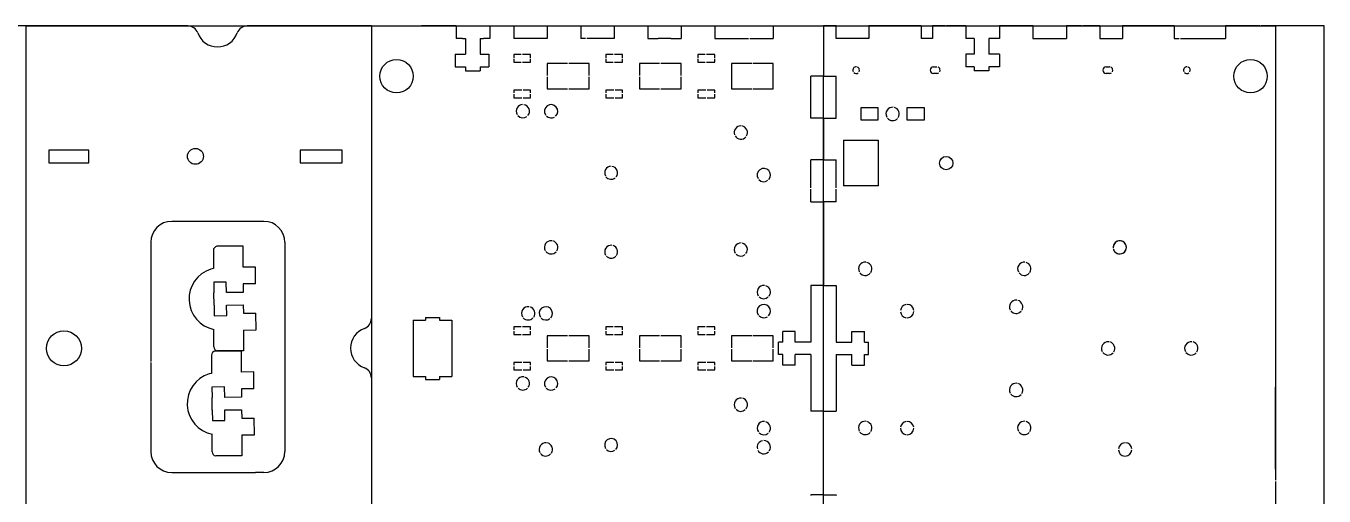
# Model space of a CAD drawing. Header units: centimetres. Extents: x 2209.6 to 2271.7, y 2362.7 to 2417.2.
# Drawn here: x 2240.64 to 2271.65, y 2406 to 2417.22 of the extents above; entities that cross this region are included whole.
import ezdxf

# ---------------------------------------------------------------- set-up
doc = ezdxf.new("R2010")
doc.units = ezdxf.units.CM

msp = doc.modelspace()

# ---------------------------------------------------------------- linework, layer by layer
for p, q in [((2240.646, 2417.224), (2239.491, 2417.224)), ((2240.646, 2401.823), (2240.646, 2417.224)), ((2244.514, 2417.224), (2240.646, 2417.224)), ((2240.646, 2416.209), (2240.646, 2417.224)), ((2248.896, 2417.224), (2245.928, 2417.224)), ((2250.922, 2417.224), (2250.096, 2417.224)), ((2250.922, 2417.224), (2250.922, 2416.924)), ((2251.722, 2417.224), (2251.722, 2416.924)), ((2262.03, 2417.224), (2260.782, 2417.224)), ((2260.782, 2417.224), (2260.782, 2416.924)), ((2262.03, 2417.224), (2262.03, 2416.924)), ((2266.836, 2417.224), (2266.835, 2416.924)), ((2268.071, 2417.224), (2266.836, 2417.224)), ((2268.071, 2417.224), (2268.071, 2416.924)), ((2271.652, 2417.224), (2270.496, 2417.224)), ((2271.652, 2401.823), (2271.652, 2417.224)), ((2251.072, 2416.924), (2251.147, 2416.924)), ((2251.496, 2416.924), (2251.572, 2416.924)), ((2256.046, 2416.924), (2255.746, 2416.924)), ((2268.071, 2416.924), (2268.189, 2416.924)), ((2259.696, 2415.024), (2259.696, 2416.024)), ((2259.696, 2414.024), (2259.696, 2415.024)), ((2259.696, 2413.024), (2259.696, 2414.024)), ((2259.396, 2413.024), (2259.696, 2413.024)), ((2259.696, 2413.024), (2259.696, 2411.024)), ((2259.996, 2413.024), (2259.696, 2413.024)), ((2259.696, 2411.024), (2259.696, 2413.024)), ((2245.121, 2411.863), (2245.121, 2411.431)), ((2245.831, 2411.962), (2245.206, 2411.962)), ((2245.831, 2411.462), (2245.831, 2411.962)), ((2248.896, 2411.406), (2248.896, 2410.236)), ((2259.396, 2411.024), (2259.396, 2409.674)), ((2259.696, 2408.024), (2259.696, 2411.024)), ((2259.996, 2411.024), (2259.996, 2409.674)), ((2245.133, 2409.561), (2245.133, 2409.975)), ((2245.843, 2409.962), (2245.843, 2409.462)), ((2245.079, 2409.359), (2245.079, 2408.927)), ((2245.789, 2409.458), (2245.165, 2409.458)), ((2245.843, 2409.462), (2245.219, 2409.462)), ((2245.789, 2408.958), (2245.789, 2409.458)), ((2259.396, 2409.374), (2259.396, 2408.024)), ((2259.996, 2409.374), (2259.996, 2408.024)), ((2240.646, 2403.233), (2240.646, 2409.192)), ((2270.496, 2406.643), (2270.496, 2408.594)), ((2259.696, 2406.024), (2259.696, 2408.024)), ((2259.696, 2406.024), (2259.696, 2408.024)), ((2245.091, 2407.057), (2245.091, 2407.471)), ((2245.801, 2407.458), (2245.801, 2406.958)), ((2245.801, 2406.958), (2245.177, 2406.958)), ((2259.696, 2406.024), (2259.396, 2406.024)), ((2259.696, 2406.024), (2259.996, 2406.024)), ((2259.696, 2405.024), (2259.696, 2406.024))]:
    msp.add_line(p, q)
at = {"color": 7, "linetype": 'Continuous', "lineweight": 25}
for p, q in [((2248.896, 2417.224), (2248.896, 2401.824)), ((2248.896, 2417.224), (2248.896, 2417.224)), ((2248.896, 2417.224), (2250.096, 2417.224)), ((2251.722, 2417.224), (2252.296, 2417.224)), ((2252.296, 2417.224), (2252.296, 2416.924)), ((2253.096, 2417.224), (2253.096, 2416.924)), ((2253.096, 2417.224), (2253.896, 2417.224)), ((2253.896, 2417.224), (2253.896, 2416.924)), ((2254.696, 2417.224), (2254.696, 2416.924)), ((2254.696, 2417.224), (2255.496, 2417.224)), ((2255.496, 2417.224), (2255.496, 2416.924)), ((2256.296, 2417.224), (2256.296, 2416.924)), ((2256.296, 2417.224), (2257.096, 2417.224)), ((2257.096, 2417.224), (2257.096, 2416.924)), ((2258.496, 2417.224), (2258.496, 2416.924)), ((2258.496, 2417.224), (2259.696, 2417.224)), ((2259.696, 2417.224), (2259.696, 2416.024)), ((2259.996, 2417.224), (2259.696, 2417.224)), ((2259.996, 2416.924), (2259.996, 2417.224)), ((2262.6, 2417.224), (2262.296, 2417.224)), ((2262.296, 2417.224), (2262.296, 2416.924)), ((2263.096, 2417.224), (2262.63, 2417.224)), ((2263.096, 2417.224), (2263.096, 2416.924)), ((2264.696, 2417.224), (2263.896, 2417.224)), ((2263.896, 2417.224), (2263.896, 2416.924)), ((2264.696, 2417.224), (2264.696, 2416.924)), ((2265.862, 2417.224), (2265.496, 2417.224)), ((2265.496, 2417.224), (2265.496, 2416.924)), ((2266.296, 2417.224), (2265.892, 2417.224)), ((2266.296, 2417.224), (2266.296, 2416.924)), ((2270.12, 2417.224), (2269.296, 2417.224)), ((2269.296, 2417.224), (2269.296, 2416.924)), ((2270.496, 2417.224), (2270.15, 2417.224)), ((2270.496, 2417.224), (2270.496, 2406.373)), ((2251.072, 2416.924), (2250.922, 2416.924)), ((2251.147, 2416.924), (2251.147, 2416.549)), ((2251.496, 2416.924), (2251.496, 2416.549)), ((2251.722, 2416.924), (2251.572, 2416.924)), ((2253.096, 2416.924), (2252.296, 2416.924)), ((2254.014, 2416.924), (2253.896, 2416.924)), ((2254.696, 2416.924), (2254.044, 2416.924)), ((2255.496, 2416.924), (2255.746, 2416.924)), ((2256.046, 2416.924), (2256.296, 2416.924)), ((2257.096, 2416.924), (2257.902, 2416.924)), ((2257.932, 2416.924), (2258.496, 2416.924)), ((2260.782, 2416.924), (2259.996, 2416.924)), ((2262.296, 2416.924), (2262.03, 2416.924)), ((2263.297, 2416.924), (2263.096, 2416.924)), ((2263.297, 2416.924), (2263.297, 2416.549)), ((2263.896, 2416.924), (2263.647, 2416.924)), ((2263.647, 2416.924), (2263.647, 2416.549)), ((2264.696, 2416.924), (2265.496, 2416.924)), ((2266.296, 2416.924), (2266.835, 2416.924)), ((2268.219, 2416.924), (2269.296, 2416.924)), ((2263.096, 2416.549), (2263.096, 2416.249)), ((2263.297, 2416.549), (2263.096, 2416.549)), ((2263.896, 2416.549), (2263.647, 2416.549)), ((2263.896, 2416.549), (2263.896, 2416.249)), ((2240.646, 2409.192), (2240.646, 2416.209)), ((2263.297, 2416.249), (2263.096, 2416.249)), ((2263.297, 2416.249), (2263.297, 2416.151)), ((2263.647, 2416.151), (2263.297, 2416.151)), ((2263.896, 2416.249), (2263.647, 2416.249)), ((2263.647, 2416.249), (2263.647, 2416.151)), ((2259.696, 2416.024), (2259.396, 2416.024)), ((2259.396, 2415.024), (2259.396, 2416.024)), ((2259.696, 2416.024), (2259.996, 2416.024)), ((2259.996, 2415.024), (2259.996, 2416.024)), ((2259.696, 2415.024), (2259.396, 2415.024)), ((2259.696, 2415.024), (2259.696, 2414.024)), ((2259.696, 2415.024), (2259.996, 2415.024)), ((2259.696, 2414.024), (2259.396, 2414.024)), ((2259.396, 2413.359), (2259.396, 2414.024)), ((2259.696, 2414.024), (2259.996, 2414.024)), ((2259.996, 2413.359), (2259.996, 2414.024)), ((2259.396, 2413.024), (2259.396, 2413.329)), ((2259.996, 2413.024), (2259.996, 2413.329)), ((2259.696, 2411.024), (2259.396, 2411.024)), ((2259.696, 2411.024), (2259.996, 2411.024)), ((2259.396, 2410.024), (2259.396, 2409.671)), ((2259.996, 2410.024), (2259.996, 2409.671)), ((2259.396, 2409.674), (2259.021, 2409.674)), ((2259.996, 2409.674), (2260.371, 2409.674)), ((2259.396, 2409.374), (2259.021, 2409.374)), ((2259.396, 2409.374), (2259.396, 2409.024)), ((2259.996, 2409.374), (2259.996, 2409.024)), ((2259.996, 2409.374), (2260.371, 2409.374)), ((2259.696, 2408.024), (2259.396, 2408.024)), ((2259.696, 2408.024), (2259.996, 2408.024)), ((2259.396, 2406.024), (2259.396, 2406.012)), ((2259.996, 2406.024), (2259.996, 2406.012))]:
    msp.add_line(p, q, dxfattribs=at)
at = {"color": 1, "linetype": 'Continuous', "lineweight": 25}
for p, q in [((2250.897, 2416.549), (2251.147, 2416.549)), ((2250.897, 2416.549), (2250.897, 2416.249)), ((2251.496, 2416.549), (2251.697, 2416.549)), ((2251.697, 2416.549), (2251.697, 2416.249)), ((2252.472, 2416.539), (2252.296, 2416.539)), ((2252.296, 2416.539), (2252.296, 2416.466)), ((2252.296, 2416.436), (2252.296, 2416.359)), ((2252.696, 2416.539), (2252.502, 2416.539)), ((2252.696, 2416.466), (2252.696, 2416.539)), ((2252.696, 2416.359), (2252.696, 2416.436)), ((2254.672, 2416.539), (2254.496, 2416.539)), ((2254.496, 2416.539), (2254.496, 2416.466)), ((2254.496, 2416.436), (2254.496, 2416.359)), ((2254.896, 2416.539), (2254.702, 2416.539)), ((2254.896, 2416.466), (2254.896, 2416.539)), ((2254.896, 2416.359), (2254.896, 2416.436)), ((2256.872, 2416.539), (2256.696, 2416.539)), ((2256.696, 2416.539), (2256.696, 2416.466)), ((2256.696, 2416.436), (2256.696, 2416.359)), ((2257.096, 2416.539), (2256.902, 2416.539)), ((2257.096, 2416.466), (2257.096, 2416.539)), ((2257.096, 2416.359), (2257.096, 2416.436)), ((2250.897, 2416.249), (2251.147, 2416.249)), ((2251.147, 2416.249), (2251.147, 2416.151)), ((2251.147, 2416.151), (2251.496, 2416.151)), ((2251.496, 2416.249), (2251.496, 2416.151)), ((2251.496, 2416.249), (2251.697, 2416.249)), ((2252.296, 2416.359), (2252.472, 2416.359)), ((2252.502, 2416.359), (2252.696, 2416.359)), ((2253.581, 2416.324), (2253.096, 2416.324)), ((2253.096, 2416.324), (2253.096, 2416.039)), ((2254.096, 2416.324), (2253.611, 2416.324)), ((2254.096, 2416.039), (2254.096, 2416.324)), ((2254.496, 2416.359), (2254.672, 2416.359)), ((2254.702, 2416.359), (2254.896, 2416.359)), ((2255.781, 2416.324), (2255.296, 2416.324)), ((2255.296, 2416.324), (2255.296, 2416.039)), ((2256.296, 2416.324), (2255.811, 2416.324)), ((2256.296, 2416.039), (2256.296, 2416.324)), ((2256.696, 2416.359), (2256.872, 2416.359)), ((2256.902, 2416.359), (2257.096, 2416.359)), ((2257.987, 2416.324), (2257.496, 2416.324)), ((2257.496, 2416.324), (2257.496, 2416.035)), ((2258.496, 2416.324), (2258.006, 2416.324)), ((2258.496, 2416.035), (2258.496, 2416.324)), ((2253.096, 2416.009), (2253.096, 2415.724)), ((2254.096, 2415.724), (2254.096, 2416.009)), ((2255.296, 2416.009), (2255.296, 2415.724)), ((2256.296, 2415.724), (2256.296, 2416.009)), ((2257.496, 2416.024), (2257.496, 2415.724)), ((2258.496, 2415.724), (2258.496, 2416.024)), ((2252.296, 2415.689), (2252.296, 2415.624)), ((2252.488, 2415.689), (2252.296, 2415.689)), ((2252.296, 2415.594), (2252.296, 2415.509)), ((2252.296, 2415.509), (2252.488, 2415.509)), ((2252.696, 2415.689), (2252.518, 2415.689)), ((2252.518, 2415.509), (2252.696, 2415.509)), ((2252.696, 2415.624), (2252.696, 2415.689)), ((2252.696, 2415.509), (2252.696, 2415.594)), ((2253.096, 2415.724), (2253.581, 2415.724)), ((2253.611, 2415.724), (2254.096, 2415.724)), ((2254.496, 2415.689), (2254.496, 2415.624)), ((2254.688, 2415.689), (2254.496, 2415.689)), ((2254.496, 2415.594), (2254.496, 2415.509)), ((2254.496, 2415.509), (2254.688, 2415.509)), ((2254.896, 2415.689), (2254.718, 2415.689)), ((2254.718, 2415.509), (2254.896, 2415.509)), ((2254.896, 2415.624), (2254.896, 2415.689)), ((2254.896, 2415.509), (2254.896, 2415.594)), ((2255.296, 2415.724), (2255.781, 2415.724)), ((2255.811, 2415.724), (2256.296, 2415.724)), ((2256.696, 2415.689), (2256.696, 2415.624)), ((2256.888, 2415.689), (2256.696, 2415.689)), ((2256.696, 2415.594), (2256.696, 2415.509)), ((2256.696, 2415.509), (2256.888, 2415.509)), ((2257.096, 2415.689), (2256.918, 2415.689)), ((2256.918, 2415.509), (2257.096, 2415.509)), ((2257.096, 2415.624), (2257.096, 2415.689)), ((2257.096, 2415.509), (2257.096, 2415.594)), ((2257.496, 2415.724), (2257.987, 2415.724)), ((2258.006, 2415.724), (2258.496, 2415.724)), ((2260.596, 2414.974), (2260.596, 2415.274)), ((2260.596, 2415.274), (2260.996, 2415.274)), ((2260.996, 2415.274), (2260.996, 2414.974)), ((2261.696, 2414.974), (2261.696, 2415.274)), ((2261.696, 2415.274), (2262.096, 2415.274)), ((2262.096, 2415.274), (2262.096, 2414.974)), ((2260.996, 2414.974), (2260.596, 2414.974)), ((2262.096, 2414.974), (2261.696, 2414.974)), ((2242.146, 2414.259), (2241.188, 2414.259)), ((2241.188, 2414.259), (2241.188, 2413.959)), ((2242.146, 2413.959), (2242.146, 2414.259)), ((2248.197, 2414.259), (2247.197, 2414.259)), ((2247.197, 2414.259), (2247.197, 2413.959)), ((2248.197, 2413.959), (2248.197, 2414.259)), ((2260.176, 2414.498), (2260.701, 2414.498)), ((2241.188, 2413.959), (2242.146, 2413.959)), ((2247.197, 2413.959), (2248.197, 2413.959)), ((2260.701, 2413.404), (2260.176, 2413.404)), ((2246.127, 2412.558), (2244.127, 2412.558)), ((2243.627, 2412.058), (2243.627, 2409.214)), ((2246.126, 2411.465), (2245.831, 2411.462)), ((2246.131, 2411.065), (2246.126, 2411.465)), ((2245.121, 2411.431), (2245.062, 2411.418)), ((2245.43, 2411.108), (2245.13, 2411.104)), ((2245.13, 2411.104), (2245.133, 2410.854)), ((2245.433, 2410.858), (2245.43, 2411.108)), ((2245.833, 2410.862), (2245.433, 2410.858)), ((2246.131, 2411.065), (2245.831, 2411.062)), ((2245.831, 2411.062), (2245.833, 2410.862)), ((2245.137, 2410.554), (2245.139, 2410.304)), ((2245.436, 2410.558), (2245.836, 2410.562)), ((2245.439, 2410.308), (2245.436, 2410.558)), ((2245.836, 2410.562), (2245.839, 2410.362)), ((2245.139, 2410.304), (2245.439, 2410.308)), ((2245.839, 2410.362), (2246.139, 2410.366)), ((2246.143, 2409.966), (2246.139, 2410.366)), ((2249.896, 2410.199), (2249.896, 2408.849)), ((2249.896, 2410.199), (2250.191, 2410.199)), ((2250.191, 2410.264), (2250.521, 2410.264)), ((2250.191, 2410.264), (2250.191, 2410.199)), ((2250.521, 2410.264), (2250.521, 2410.199)), ((2250.521, 2410.199), (2250.816, 2410.199)), ((2250.816, 2410.199), (2250.816, 2408.849)), ((2245.843, 2409.962), (2246.143, 2409.966)), ((2252.472, 2410.039), (2252.296, 2410.039)), ((2252.296, 2410.039), (2252.296, 2409.966)), ((2252.296, 2409.936), (2252.296, 2409.859)), ((2252.696, 2410.039), (2252.502, 2410.039)), ((2252.696, 2409.966), (2252.696, 2410.039)), ((2252.696, 2409.859), (2252.696, 2409.936)), ((2254.672, 2410.039), (2254.496, 2410.039)), ((2254.496, 2410.039), (2254.496, 2409.966)), ((2254.496, 2409.936), (2254.496, 2409.859)), ((2254.896, 2410.039), (2254.702, 2410.039)), ((2254.896, 2409.966), (2254.896, 2410.039)), ((2254.896, 2409.859), (2254.896, 2409.936)), ((2256.696, 2410.039), (2256.696, 2409.966)), ((2256.872, 2410.039), (2256.696, 2410.039)), ((2256.696, 2409.936), (2256.696, 2409.859)), ((2257.096, 2410.039), (2256.902, 2410.039)), ((2257.096, 2409.966), (2257.096, 2410.039)), ((2257.096, 2409.859), (2257.096, 2409.936)), ((2259.021, 2409.924), (2258.721, 2409.924)), ((2258.721, 2409.674), (2258.721, 2409.924)), ((2259.021, 2409.674), (2259.021, 2409.924)), ((2260.371, 2409.674), (2260.371, 2409.924)), ((2260.371, 2409.924), (2260.671, 2409.924)), ((2260.671, 2409.674), (2260.671, 2409.924)), ((2252.296, 2409.859), (2252.472, 2409.859)), ((2252.502, 2409.859), (2252.696, 2409.859)), ((2253.581, 2409.824), (2253.096, 2409.824)), ((2253.096, 2409.824), (2253.096, 2409.539)), ((2254.096, 2409.824), (2253.611, 2409.824)), ((2254.096, 2409.539), (2254.096, 2409.824)), ((2254.496, 2409.859), (2254.672, 2409.859)), ((2254.702, 2409.859), (2254.896, 2409.859)), ((2255.781, 2409.824), (2255.296, 2409.824)), ((2255.296, 2409.824), (2255.296, 2409.539)), ((2256.296, 2409.824), (2255.811, 2409.824)), ((2256.296, 2409.539), (2256.296, 2409.824)), ((2256.696, 2409.859), (2256.872, 2409.859)), ((2256.902, 2409.859), (2257.096, 2409.859)), ((2257.496, 2409.824), (2257.496, 2409.539)), ((2257.981, 2409.824), (2257.496, 2409.824)), ((2258.496, 2409.824), (2258.011, 2409.824)), ((2258.496, 2409.539), (2258.496, 2409.824)), ((2258.721, 2409.674), (2258.623, 2409.674)), ((2258.623, 2409.374), (2258.623, 2409.674)), ((2260.671, 2409.674), (2260.769, 2409.674)), ((2260.769, 2409.374), (2260.769, 2409.674)), ((2253.096, 2409.509), (2253.096, 2409.224)), ((2254.096, 2409.224), (2254.096, 2409.509)), ((2255.296, 2409.509), (2255.296, 2409.224)), ((2256.296, 2409.224), (2256.296, 2409.509)), ((2257.496, 2409.509), (2257.496, 2409.224)), ((2258.496, 2409.224), (2258.496, 2409.509)), ((2258.721, 2409.374), (2258.623, 2409.374)), ((2258.721, 2409.124), (2258.721, 2409.374)), ((2259.021, 2409.124), (2259.021, 2409.374)), ((2260.371, 2409.124), (2260.371, 2409.374)), ((2260.671, 2409.374), (2260.769, 2409.374)), ((2260.671, 2409.124), (2260.671, 2409.374)), ((2243.627, 2409.184), (2243.627, 2407.058)), ((2246.084, 2408.961), (2245.789, 2408.958)), ((2246.089, 2408.561), (2246.084, 2408.961)), ((2252.296, 2409.189), (2252.296, 2409.124)), ((2252.488, 2409.189), (2252.296, 2409.189)), ((2252.296, 2409.094), (2252.296, 2409.009)), ((2252.296, 2409.009), (2252.488, 2409.009)), ((2252.696, 2409.189), (2252.518, 2409.189)), ((2252.518, 2409.009), (2252.696, 2409.009)), ((2252.696, 2409.124), (2252.696, 2409.189)), ((2252.696, 2409.009), (2252.696, 2409.094)), ((2253.096, 2409.224), (2253.581, 2409.224)), ((2253.611, 2409.224), (2254.096, 2409.224)), ((2254.496, 2409.189), (2254.496, 2409.124)), ((2254.688, 2409.189), (2254.496, 2409.189)), ((2254.496, 2409.094), (2254.496, 2409.009)), ((2254.496, 2409.009), (2254.688, 2409.009)), ((2254.896, 2409.189), (2254.718, 2409.189)), ((2254.718, 2409.009), (2254.896, 2409.009)), ((2254.896, 2409.124), (2254.896, 2409.189)), ((2254.896, 2409.009), (2254.896, 2409.094)), ((2255.296, 2409.224), (2255.781, 2409.224)), ((2255.811, 2409.224), (2256.296, 2409.224)), ((2256.888, 2409.189), (2256.696, 2409.189)), ((2256.696, 2409.189), (2256.696, 2409.124)), ((2256.696, 2409.094), (2256.696, 2409.009)), ((2256.696, 2409.009), (2256.888, 2409.009)), ((2257.096, 2409.189), (2256.918, 2409.189)), ((2256.918, 2409.009), (2257.096, 2409.009)), ((2257.096, 2409.124), (2257.096, 2409.189)), ((2257.096, 2409.009), (2257.096, 2409.094)), ((2257.496, 2409.224), (2257.981, 2409.224)), ((2258.011, 2409.224), (2258.496, 2409.224)), ((2259.021, 2409.124), (2258.721, 2409.124)), ((2260.371, 2409.124), (2260.671, 2409.124)), ((2245.079, 2408.927), (2245.02, 2408.914)), ((2249.896, 2408.849), (2250.191, 2408.849)), ((2250.191, 2408.849), (2250.191, 2408.784)), ((2250.191, 2408.784), (2250.521, 2408.784)), ((2250.521, 2408.849), (2250.521, 2408.784)), ((2250.521, 2408.849), (2250.816, 2408.849)), ((2245.388, 2408.603), (2245.088, 2408.6)), ((2245.088, 2408.6), (2245.091, 2408.35)), ((2245.391, 2408.353), (2245.388, 2408.603)), ((2245.791, 2408.358), (2245.391, 2408.353)), ((2246.089, 2408.561), (2245.789, 2408.558)), ((2245.789, 2408.558), (2245.791, 2408.358)), ((2245.095, 2408.05), (2245.098, 2407.8)), ((2245.395, 2408.053), (2245.795, 2408.058)), ((2245.398, 2407.803), (2245.395, 2408.053)), ((2245.795, 2408.058), (2245.797, 2407.858)), ((2245.098, 2407.8), (2245.398, 2407.803)), ((2245.797, 2407.858), (2246.097, 2407.861)), ((2246.101, 2407.461), (2246.097, 2407.861)), ((2245.801, 2407.458), (2246.101, 2407.461)), ((2244.127, 2406.558), (2246.127, 2406.558))]:
    msp.add_line(p, q, dxfattribs=at)
at = {"color": 1}
for p, q in [((2262.322, 2416.249), (2262.402, 2416.249)), ((2262.402, 2416.089), (2262.322, 2416.089)), ((2266.446, 2416.249), (2266.526, 2416.249)), ((2266.526, 2416.089), (2266.446, 2416.089)), ((2260.176, 2414.498), (2260.176, 2413.404)), ((2260.701, 2414.498), (2261.001, 2414.498)), ((2261.001, 2414.498), (2261.001, 2413.404)), ((2261.001, 2413.404), (2260.701, 2413.404)), ((2246.327, 2412.558), (2246.127, 2412.558)), ((2246.827, 2412.058), (2246.827, 2407.058)), ((2245.137, 2410.554), (2245.133, 2410.854)), ((2245.095, 2408.05), (2245.091, 2408.35)), ((2246.327, 2406.558), (2246.127, 2406.558)), ((2270.496, 2406.343), (2270.496, 2405.34))]:
    msp.add_line(p, q, dxfattribs=at)
at = {"color": 1, "linetype": 'Continuous'}
msp.add_line((2257.759, 2412.039), (2257.759, 2412.038), dxfattribs=at)
msp.add_lwpolyline([(2240.646, 2401.824), (2240.646, 2417.224), (2270.496, 2417.224)])
at = {"color": 1, "linetype": 'Continuous', "lineweight": 25}
for centre, radius in [((2249.496, 2416.024), 0.4), ((2269.896, 2416.024), 0.4), ((2244.692, 2414.11), 0.19), ((2262.626, 2413.949), 0.16), ((2241.55, 2409.524), 0.418)]:
    msp.add_circle(centre, radius, dxfattribs=at)
at = {"color": 7, "linetype": 'Continuous', "lineweight": 25}
for centre, radius, start, end in [((2244.513, 2416.974), 0.25, 19.4712, 89.7366), ((2245.22, 2417.224), 0.5, 199.4712, 340.5287), ((2245.927, 2416.974), 0.25, 90.3085, 160.5287), ((2248.646, 2410.237), 0.25, 289.4713, 359.6915), ((2248.646, 2408.823), 0.25, 0.2634, 70.5288)]:
    msp.add_arc(centre, radius, start, end, dxfattribs=at)
at = {"color": 1}
for centre, start, end in [((2260.475, 2416.169), 85.9975, 203.7607), ((2260.475, 2416.169), 224.6492, 306.8663), ((2260.475, 2416.169), 332.4778, 65.1206), ((2262.322, 2416.169), 90, 270), ((2262.402, 2416.169), 270, 306.8663), ((2262.402, 2416.169), 332.4778, 65.1206), ((2266.446, 2416.169), 90, 270), ((2266.526, 2416.169), 85.9975, 90), ((2266.526, 2416.169), 270, 306.8663), ((2266.526, 2416.169), 332.4778, 65.1206), ((2266.526, 2416.169), 332.4778, 65.1206), ((2268.376, 2416.169), 85.9975, 203.7607), ((2268.376, 2416.169), 224.6492, 306.8663), ((2268.376, 2416.169), 332.4778, 65.1206)]:
    msp.add_arc(centre, 0.08, start, end, dxfattribs=at)
at = {"color": 1, "linetype": 'Continuous', "lineweight": 25}
for centre, radius, start, end in [((2252.513, 2415.187), 0.159, 91.9944, 209.1385), ((2252.513, 2415.187), 0.159, 319.6009, 81.5406), ((2253.189, 2415.187), 0.159, 311.885, 215.6262), ((2261.346, 2415.124), 0.159, 84.9224, 207.7883), ((2261.346, 2415.124), 0.159, 328.0722, 74.311), ((2252.513, 2415.187), 0.159, 219.6061, 308.7515), ((2253.189, 2415.187), 0.159, 226.2571, 300.4728), ((2261.346, 2415.124), 0.159, 218.2399, 317.5522), ((2257.72, 2414.679), 0.159, 90.4044, 199.9299), ((2257.72, 2414.679), 0.159, 210.4044, 319.9299), ((2257.72, 2414.679), 0.159, 330.4044, 79.9299), ((2254.623, 2413.717), 0.155, 94.4418, 206.1671), ((2254.623, 2413.717), 0.155, 216.8612, 308.8054), ((2254.623, 2413.717), 0.155, 319.9083, 83.7501), ((2258.269, 2413.663), 0.159, 318.9094, 210.8549), ((2258.269, 2413.663), 0.159, 221.3517, 308.0207), ((2244.127, 2412.058), 0.5, 90, 180), ((2246.327, 2412.058), 0.5, 0, 90), ((2253.189, 2411.937), 0.159, 84.9224, 207.7883), ((2253.189, 2411.937), 0.159, 328.0722, 74.311), ((2266.773, 2411.937), 0.159, 84.9224, 185.6871), ((2266.773, 2411.937), 0.159, 94.0521, 178.126), ((2266.773, 2411.937), 0.159, 1.8077, 85.0656), ((2266.773, 2411.937), 0.159, 354.3129, 74.311), ((2253.189, 2411.937), 0.159, 218.2399, 317.5522), ((2254.623, 2411.832), 0.155, 83.3003, 211.2408), ((2254.623, 2411.832), 0.155, 326.0082, 72.3635), ((2257.72, 2411.885), 0.157, 86.381, 213.1325), ((2257.72, 2411.885), 0.157, 223.7696, 310.3103), ((2257.72, 2411.885), 0.157, 321.1672, 75.7298), ((2266.773, 2411.937), 0.159, 196.7094, 266.3169), ((2266.773, 2411.937), 0.159, 196.7094, 207.7883), ((2266.773, 2411.937), 0.159, 218.2399, 273.4355), ((2266.773, 2411.937), 0.159, 279.0049, 348.7476), ((2266.773, 2411.937), 0.159, 279.0049, 317.5522), ((2266.773, 2411.937), 0.159, 328.0722, 348.7476), ((2254.623, 2411.832), 0.155, 222.0031, 315.1716), ((2260.691, 2411.424), 0.159, 84.9224, 207.7883), ((2260.691, 2411.424), 0.159, 328.0722, 74.311), ((2264.491, 2411.424), 0.159, 84.9224, 207.7883), ((2264.491, 2411.424), 0.159, 328.0722, 74.311), ((2245.285, 2410.706), 0.746, 107.3813, 258.2641), ((2260.691, 2411.424), 0.159, 218.2399, 317.5522), ((2264.491, 2411.424), 0.159, 218.2399, 317.5522), ((2258.269, 2410.869), 0.159, 83.2615, 214.1662), ((2258.269, 2410.869), 0.159, 323.3359, 72.5875), ((2252.64, 2410.361), 0.159, 82.4636, 212.2065), ((2252.64, 2410.361), 0.159, 326.0962, 71.7559), ((2253.062, 2410.361), 0.159, 319.3074, 215.6033), ((2258.269, 2410.413), 0.159, 314.7543, 216.0329), ((2258.269, 2410.869), 0.159, 224.7476, 312.665), ((2261.693, 2410.413), 0.159, 97.4306, 175.3265), ((2261.693, 2410.413), 0.159, 5.1488, 88.9067), ((2264.296, 2410.517), 0.159, 84.9224, 207.7883), ((2264.296, 2410.517), 0.159, 328.0722, 74.311), ((2252.64, 2410.361), 0.159, 222.7332, 315.523), ((2253.062, 2410.361), 0.159, 226.2333, 308.4415), ((2258.269, 2410.413), 0.159, 226.679, 303.5851), ((2261.693, 2410.413), 0.159, 184.7973, 262.4758), ((2261.693, 2410.413), 0.159, 271.1869, 356.092), ((2264.296, 2410.517), 0.159, 218.2399, 317.5522), ((2248.896, 2409.53), 0.5, 109.4713, 250.5288), ((2266.494, 2409.524), 0.159, 84.9224, 207.7883), ((2266.494, 2409.524), 0.159, 328.0722, 74.311), ((2268.479, 2409.524), 0.159, 84.9224, 207.7883), ((2268.479, 2409.524), 0.159, 328.0722, 74.311), ((2266.494, 2409.524), 0.159, 218.2399, 317.5522), ((2268.479, 2409.524), 0.159, 218.2399, 317.5522), ((2245.243, 2408.202), 0.746, 107.3813, 258.2641), ((2252.513, 2408.687), 0.159, 82.5725, 213.192), ((2252.513, 2408.687), 0.159, 325.0005, 71.8695), ((2253.189, 2408.687), 0.159, 317.8743, 213.29), ((2264.296, 2408.532), 0.159, 84.9224, 207.7883), ((2264.296, 2408.532), 0.159, 328.0722, 74.311), ((2252.513, 2408.687), 0.159, 223.7444, 314.3919), ((2253.189, 2408.687), 0.159, 223.8452, 306.923), ((2257.72, 2408.179), 0.159, 84.0527, 213.5428), ((2264.296, 2408.532), 0.159, 218.2399, 317.5522), ((2257.72, 2408.179), 0.159, 224.1053, 312.4927), ((2257.72, 2408.179), 0.159, 323.1704, 73.4098), ((2258.269, 2407.619), 0.159, 83.2615, 214.9692), ((2258.269, 2407.619), 0.159, 322.5294, 72.5875), ((2260.691, 2407.624), 0.159, 84.9224, 207.7883), ((2260.691, 2407.624), 0.159, 328.0722, 74.311), ((2261.693, 2407.619), 0.159, 97.9562, 172.9526), ((2261.693, 2407.619), 0.159, 7.6296, 89.7988), ((2264.491, 2407.624), 0.159, 84.9224, 207.7883), ((2264.491, 2407.624), 0.159, 328.0722, 74.311), ((2258.269, 2407.619), 0.159, 225.5768, 311.8246), ((2260.691, 2407.624), 0.159, 218.2399, 317.5522), ((2261.693, 2407.619), 0.159, 180.9519, 261.5837), ((2261.693, 2407.619), 0.159, 270.6613, 358.4659), ((2264.491, 2407.624), 0.159, 218.2399, 317.5522), ((2253.062, 2407.111), 0.159, 85.2346, 208.2888), ((2253.062, 2407.111), 0.159, 327.2603, 74.6339), ((2254.623, 2407.217), 0.155, 316.2738, 211.9314), ((2254.623, 2407.217), 0.155, 222.7099, 304.9383), ((2258.269, 2407.163), 0.159, 100.8297, 194.1157), ((2258.269, 2407.163), 0.159, 204.7337, 315.1172), ((2258.269, 2407.163), 0.159, 325.7027, 90.3427), ((2266.9, 2407.111), 0.159, 183.4211, 264.3569), ((2266.9, 2407.111), 0.159, 95.5265, 175.0312), ((2266.9, 2407.111), 0.159, 5.1603, 87.0257), ((2266.9, 2407.111), 0.159, 273.091, 356.3874), ((2244.127, 2407.058), 0.5, 180, 270), ((2246.327, 2407.058), 0.5, 270, 0), ((2253.062, 2407.111), 0.159, 218.7457, 316.72)]:
    msp.add_arc(centre, radius, start, end, dxfattribs=at)
for centre, start, end in [((2245.22, 2411.863), 98.0141, 180), ((2245.179, 2409.359), 98.0141, 180), ((2245.233, 2409.561), 180, 261.9859), ((2245.191, 2407.057), 180, 261.9859)]:
    msp.add_arc(centre, 0.0999, start, end)

doc.saveas('drawing.dxf')
